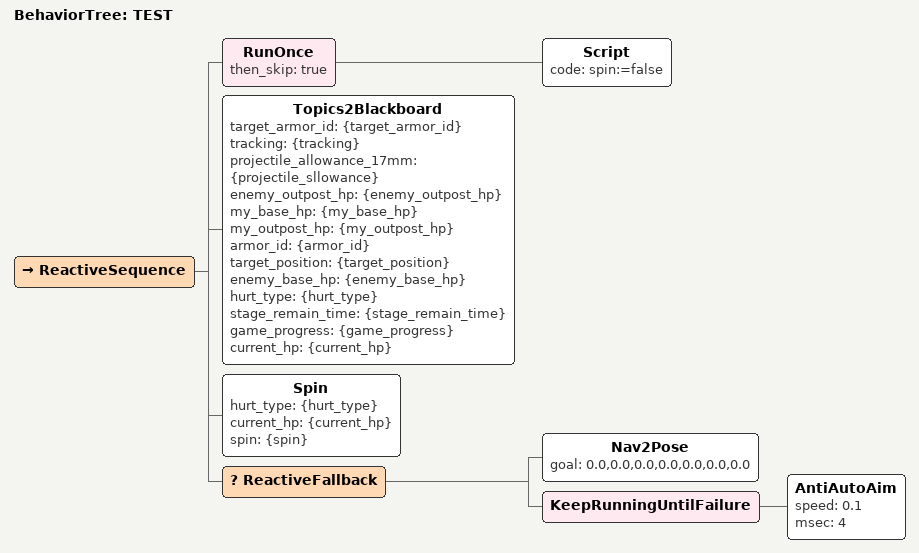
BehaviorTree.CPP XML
<?xml version="1.0" encoding="UTF-8"?>
<root BTCPP_format="4">
  <BehaviorTree ID="TEST">
    <ReactiveSequence>
      <RunOnce then_skip="true">
        <Script code="spin:=false"/>
      </RunOnce>
      <Topics2Blackboard target_armor_id="{target_armor_id}"
                         tracking="{tracking}"
                         projectile_allowance_17mm="{projectile_sllowance}"
                         enemy_outpost_hp="{enemy_outpost_hp}"
                         my_base_hp="{my_base_hp}"
                         my_outpost_hp="{my_outpost_hp}"
                         armor_id="{armor_id}"
                         target_position="{target_position}"
                         enemy_base_hp="{enemy_base_hp}"
                         hurt_type="{hurt_type}"
                         stage_remain_time="{stage_remain_time}"
                         game_progress="{game_progress}"
                         current_hp="{current_hp}"/>
      <Spin hurt_type="{hurt_type}"
            current_hp="{current_hp}"
            spin="{spin}"/>
      <ReactiveFallback>
        <Nav2Pose goal="0.0,0.0,0.0,0.0,0.0,0.0,0.0"/>
        <KeepRunningUntilFailure>
          <AntiAutoAim speed="0.1"
                       msec="4"/>
        </KeepRunningUntilFailure>
      </ReactiveFallback>
    </ReactiveSequence>
  </BehaviorTree>

</root>
